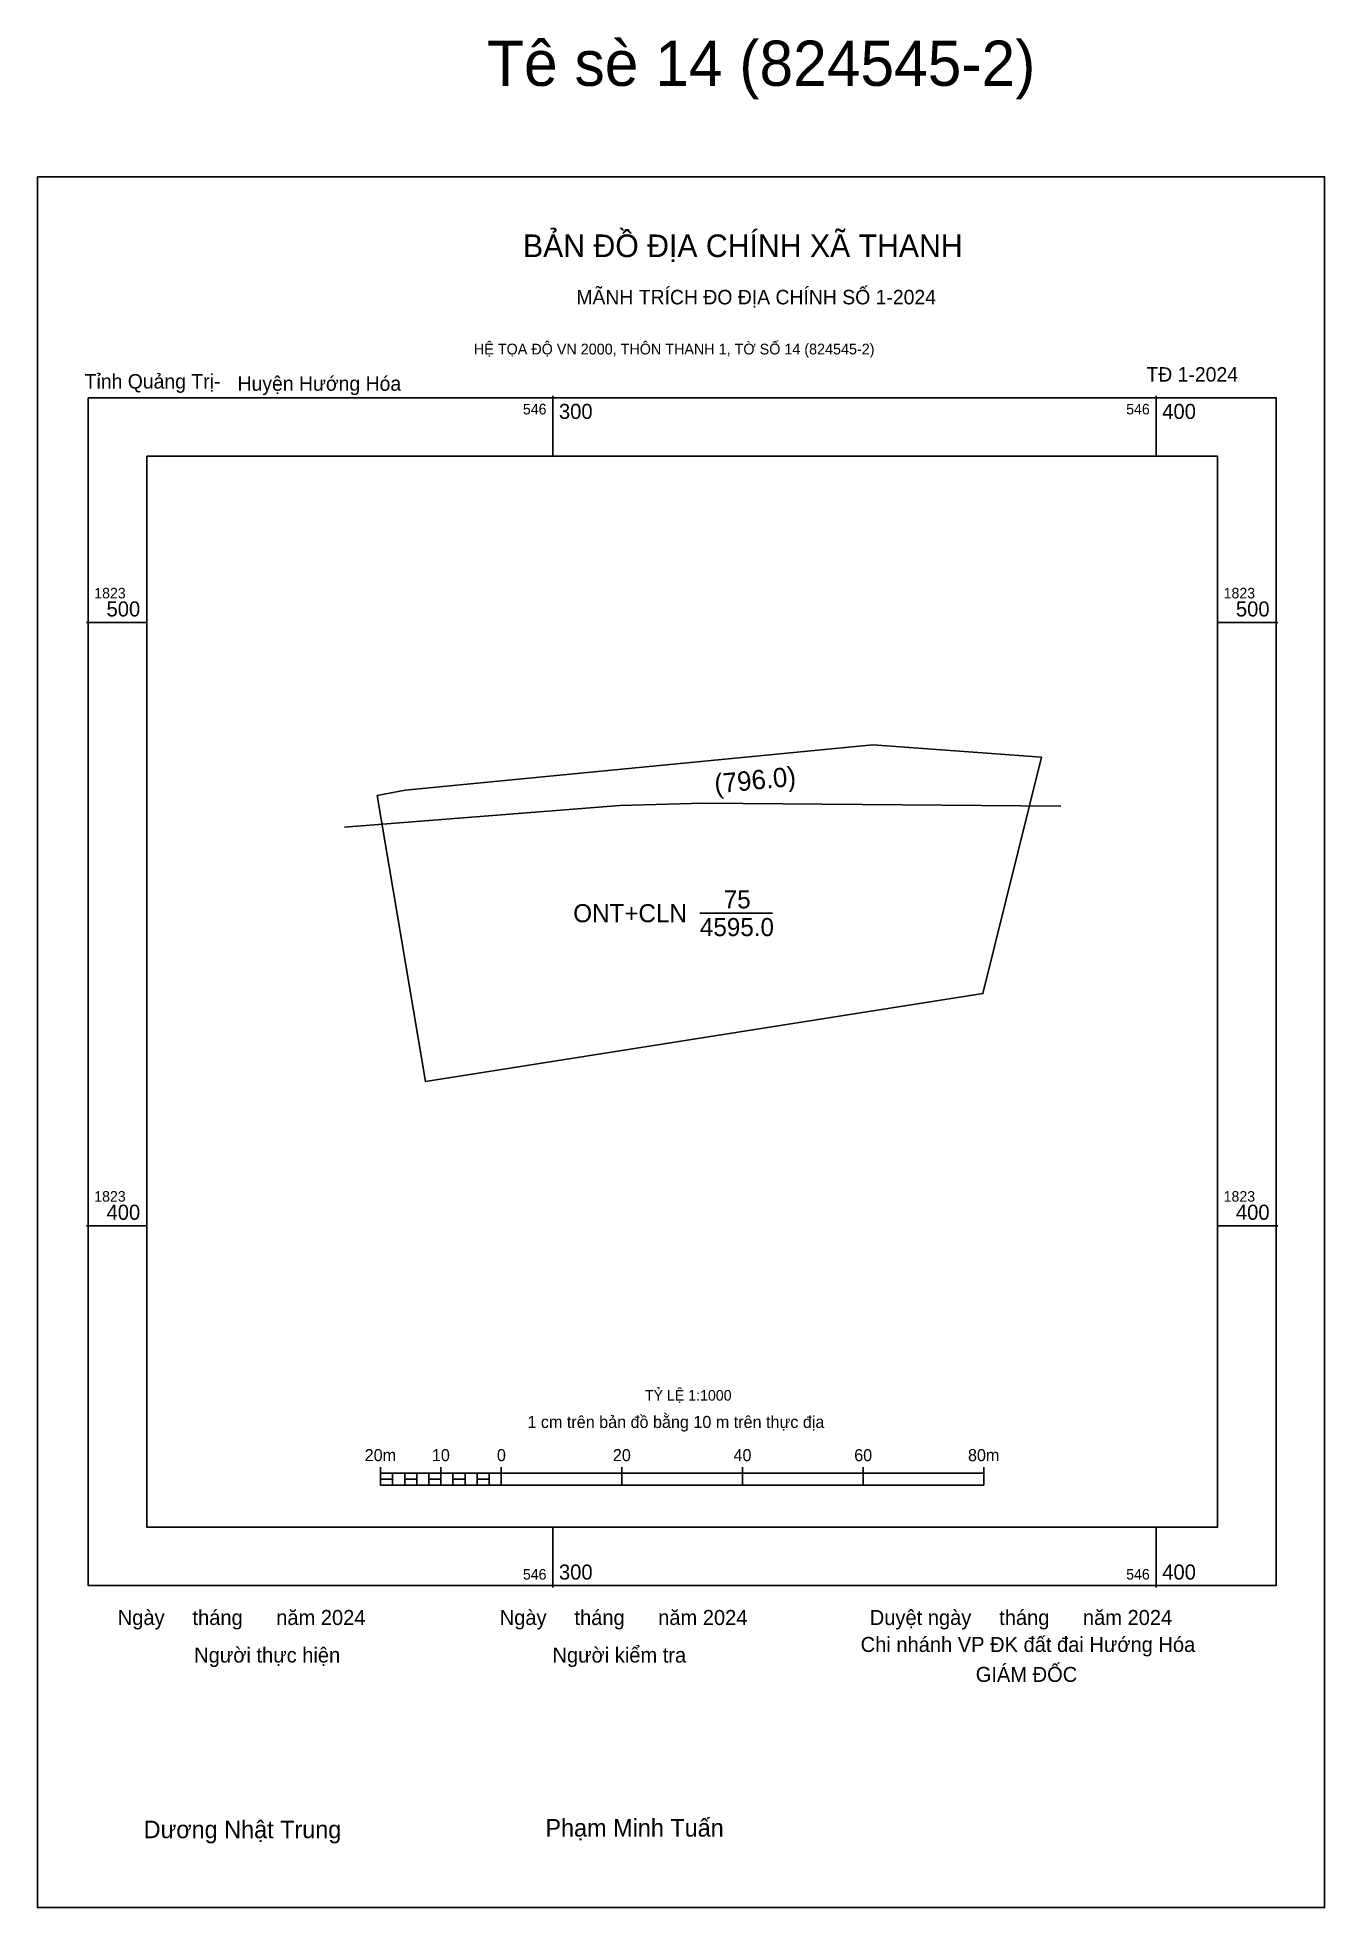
# Model space of a CAD drawing. Extents: x 546215 to 546428, y 1823287 to 1823597.
import ezdxf

# ---------------------------------------------------------------- set-up
doc = ezdxf.new("R2010")
doc.units = 0
for name, color, linetype in [('Level 10', 7, 'Continuous'), ('Level 13', 7, 'Continuous'), ('Level 15', 7, 'Continuous'), ('Level 27', 7, 'Continuous'), ('Level 49', 7, 'Continuous'), ('Level 6', 7, 'Continuous'), ('Level 62', 7, 'Continuous'), ('Level 63', 7, 'Continuous'), ('Level 9', 7, 'Continuous')]:
    doc.layers.add(name, color=color, linetype=linetype)

msp = doc.modelspace()

# ---------------------------------------------------------------- linework, layer by layer
at = {"layer": 'Level 10'}
for p, q in [((546265.47, 1823466.07), (546311.08, 1823469.65)), ((546311.08, 1823469.65), (546324.95, 1823470.04)), ((546324.95, 1823470.04), (546384.17, 1823469.54)), ((546324.37, 1823451.82), (546336.41, 1823451.82))]:
    msp.add_line(p, q, dxfattribs=at)
msp.add_lwpolyline([(546278.87, 1823423.9), (546270.88, 1823471.32), (546275.53, 1823472.24), (546353.04, 1823479.73), (546380.97, 1823477.67), (546371.27, 1823438.5)], close=True, dxfattribs=at)
at = {"layer": 'Level 15'}
msp.add_lwpolyline([(546214.55, 1823573.9), (546427.91, 1823573.9), (546427.91, 1823286.99), (546214.55, 1823286.99)], close=True, dxfattribs=at)
at = {"layer": 'Level 27'}
for p, q in [((546371.27, 1823438.5), (546371.27, 1823438.49)), ((546278.87, 1823423.9), (546278.88, 1823423.89))]:
    msp.add_line(p, q, dxfattribs=at)
at = {"layer": 'Level 62'}
msp.add_lwpolyline([(546232.67, 1823527.56), (546410.18, 1823527.56), (546410.18, 1823350.05), (546232.67, 1823350.05)], close=True, dxfattribs=at)
at = {"layer": 'Level 63'}
for p, q in [((546300, 1823537.56), (546300, 1823527.56)), ((546400, 1823537.56), (546400, 1823527.56)), ((546222.67, 1823500), (546232.67, 1823500)), ((546410.18, 1823500), (546420.18, 1823500)), ((546222.67, 1823400), (546232.67, 1823400)), ((546410.18, 1823400), (546420.18, 1823400)), ((546271.43, 1823359.99), (546271.43, 1823356.99)), ((546271.43, 1823358.99), (546371.43, 1823358.99)), ((546273.43, 1823358.99), (546273.43, 1823356.99)), ((546275.43, 1823358.99), (546275.43, 1823356.99)), ((546277.43, 1823358.99), (546277.43, 1823356.99)), ((546279.43, 1823358.99), (546279.43, 1823356.99)), ((546281.43, 1823359.99), (546281.43, 1823356.99)), ((546281.43, 1823358.99), (546281.43, 1823356.99)), ((546283.43, 1823358.99), (546283.43, 1823356.99)), ((546285.43, 1823358.99), (546285.43, 1823356.99)), ((546287.43, 1823358.99), (546287.43, 1823356.99)), ((546289.43, 1823358.99), (546289.43, 1823356.99)), ((546291.43, 1823359.99), (546291.43, 1823356.99)), ((546291.43, 1823358.99), (546291.43, 1823356.99)), ((546311.43, 1823359.99), (546311.43, 1823356.99)), ((546331.43, 1823359.99), (546331.43, 1823356.99)), ((546351.43, 1823359.99), (546351.43, 1823356.99)), ((546371.43, 1823359.99), (546371.43, 1823356.99)), ((546271.43, 1823356.99), (546371.43, 1823356.99)), ((546300, 1823350.05), (546300, 1823340.05)), ((546400, 1823350.05), (546400, 1823340.05))]:
    msp.add_line(p, q, dxfattribs=at)
for points in [[(546222.98, 1823537.25), (546419.87, 1823537.25), (546419.87, 1823340.36), (546222.98, 1823340.36)], [(546271.43, 1823357.99), (546273.43, 1823357.99), (546273.43, 1823356.99), (546271.43, 1823356.99)], [(546271.43, 1823357.99), (546273.43, 1823357.99), (546273.43, 1823356.99), (546271.43, 1823356.99)], [(546275.43, 1823357.99), (546277.43, 1823357.99), (546277.43, 1823356.99), (546275.43, 1823356.99)], [(546279.43, 1823357.99), (546281.43, 1823357.99), (546281.43, 1823356.99), (546279.43, 1823356.99)], [(546283.43, 1823357.99), (546285.43, 1823357.99), (546285.43, 1823356.99), (546283.43, 1823356.99)], [(546287.43, 1823357.99), (546289.43, 1823357.99), (546289.43, 1823356.99), (546287.43, 1823356.99)]]:
    msp.add_lwpolyline(points, close=True, dxfattribs=at)

# ---------------------------------------------------------------- texts
at = {"layer": 'Level 13'}
for s, p in [('75', (546328.32, 1823452.62)), ('ONT+CLN', (546303.37, 1823450.32)), ('4595.0', (546324.37, 1823448.02))]:
    msp.add_text(s, height=3, dxfattribs=at).set_placement(p)
at = {"layer": 'Level 49'}
msp.add_text('(796.0)', height=3.2, rotation=5.522, dxfattribs=at).set_placement((546326.91, 1823471.66))
at = {"layer": 'Level 6'}
msp.add_text('TỶ LỆ 1:1000', height=1.7579, dxfattribs=at).set_placement((546315.24, 1823371.02))
at = {"layer": 'Level 63'}
for s, height, p in [('Tê sè 14 (824545-2)', 7.5, (546289.09, 1823588.96)), ('BẢN ĐỒ ĐỊA CHÍNH XÃ THANH', 3.7437, (546295.04, 1823560.58)), ('MÃNH TRÍCH ĐO ĐỊA CHÍNH SỐ 1-2024', 2.4022, (546303.88, 1823552.74)), ('HỆ TỌA ĐỘ VN 2000, THÔN THANH 1, TỜ SỐ 14 (824545-2)', 1.7782, (546286.91, 1823544.44)), ('546', 1.75, (546295.03, 1823534.5)), ('300', 2.5, (546301, 1823533.75)), ('546', 1.75, (546395.03, 1823534.5)), ('400', 2.5, (546401, 1823533.75)), ('1823', 1.75, (546223.98, 1823504)), ('500', 2.5, (546226.01, 1823501)), ('1823', 1.75, (546411.18, 1823504)), ('500', 2.5, (546413.21, 1823501)), ('1823', 1.75, (546223.98, 1823404)), ('1823', 1.75, (546411.18, 1823404)), ('400', 2.5, (546226.01, 1823401)), ('400', 2.5, (546413.21, 1823401)), ('1 cm trên bản đồ bằng 10 m trên thực địa', 2, (546295.78, 1823366.49)), ('20m', 2, (546268.8, 1823360.99)), ('10', 2, (546279.94, 1823360.99)), ('0', 2, (546290.72, 1823360.99)), ('20', 2, (546309.94, 1823360.99)), ('40', 2, (546329.94, 1823360.99)), ('60', 2, (546349.94, 1823360.99)), ('80m', 2, (546368.8, 1823360.99)), ('546', 1.75, (546295.03, 1823341.36)), ('300', 2.5, (546301, 1823341.36)), ('546', 1.75, (546395.03, 1823341.36)), ('400', 2.5, (546401, 1823341.36)), ('Ngày     tháng      năm 2024', 2.4883, (546227.87, 1823333.83)), ('Ngày     tháng      năm 2024', 2.4883, (546291.18, 1823333.83)), ('Duyệt ngày     tháng      năm 2024', 2.4883, (546352.52, 1823333.83)), ('Người thực hiện', 2.4883, (546240.54, 1823327.61)), ('Người kiểm tra', 2.4883, (546299.93, 1823327.61)), ('Chi nhánh VP ĐK đất đai Hướng Hóa', 2.4883, (546351.01, 1823329.36)), ('GIÁM ĐỐC', 2.488, (546370.09, 1823324.4)), ('Phạm Minh Tuấn', 2.9024, (546298.76, 1823298.76)), ('Dương Nhật Trung', 2.9024, (546232.17, 1823298.49))]:
    msp.add_text(s, height=height, dxfattribs=at).set_placement(p)
at = {"layer": 'Level 9'}
for s, height, p in [('Tỉnh Quảng Trị-', 2.4022, (546222.39, 1823538.78)), ('Huyện Hướng Hóa', 2.4022, (546247.73, 1823538.42)), ('TĐ 1-2024', 2.402, (546398.38, 1823539.93))]:
    msp.add_text(s, height=height, dxfattribs=at).set_placement(p)

doc.saveas('drawing.dxf')
